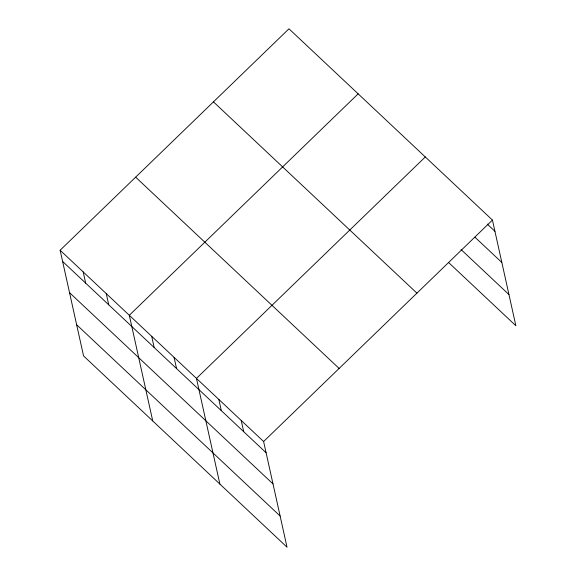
<?xml version="1.0" encoding="UTF-8"?>
<svg xmlns="http://www.w3.org/2000/svg" width="576" height="576" viewBox="0 0 576 576"><rect width="100%" height="100%" fill="white"/><g stroke="black" fill="none" stroke-linecap="round" stroke-linejoin="round"><path stroke-width="0.86" d="M60.127 250.243L263.606 441.518L287.035 547.2L83.556 355.925L60.127 250.243L288.965 28.8L492.444 220.075L515.873 325.757L448.726 262.634M358.15 93.838L129.312 315.274L152.741 420.955M425.297 156.953L196.459 378.396L219.888 484.078M263.606 441.518L492.444 220.075M487.26 224.086L494.928 231.3M474.984 237.226L501.84 262.469M461.002 249.502L508.961 294.588M213.451 101.873L416.923 293.155M135.648 177.163L339.12 368.438M62.618 261.468L266.09 452.743M69.523 292.637L273.002 483.912M76.644 324.749L280.123 516.031M241.222 420.48L243.713 431.705M218.837 399.434L221.328 410.659M174.074 357.358L176.566 368.582M151.69 336.312L154.181 347.537M106.25 293.594L108.734 304.819M83.189 271.922L85.68 283.14"/></g></svg>
